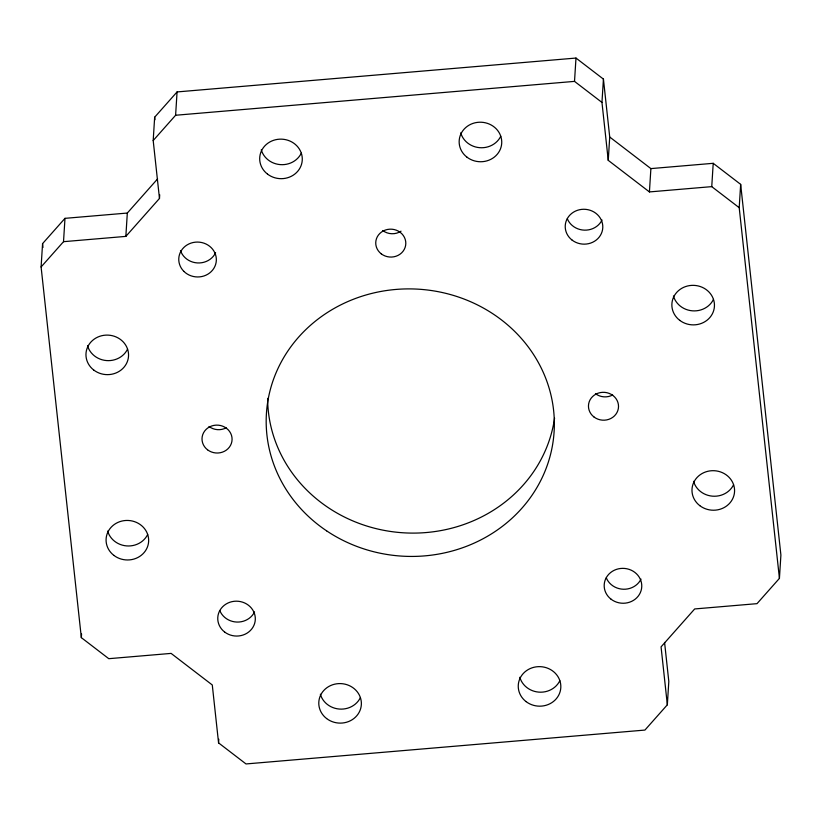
<?xml version="1.0" encoding="UTF-8"?>
<svg xmlns="http://www.w3.org/2000/svg" width="822" height="822" viewBox="0 0 822 822"><rect width="100%" height="100%" fill="white"/><g stroke="black" fill="none" stroke-linecap="round" stroke-linejoin="round"><path stroke-width="1.23" d="M664.577 642.434L668.81 681.459L667.341 704.793L644.931 730.07L246.014 763.946L218.57 742.893L212.282 684.973L171.11 653.398L108.781 658.689L81.337 637.636L41.1 266.955L42.569 243.631L64.989 218.344L127.318 213.052L157.577 178.919M41.1 266.955L63.52 241.678L64.989 218.344M81.337 637.636L81.563 633.957M63.52 241.678L125.848 236.387L127.318 213.052M125.848 236.387L159.478 198.451L153.19 140.541L154.659 117.207L177.069 91.93L575.986 58.054L603.43 79.107L609.719 137.027L608.249 160.352L649.421 191.927L711.749 186.635L739.204 207.689L779.431 578.369L757.011 603.656L694.682 608.948L661.063 646.873L667.341 704.793M159.478 198.451L159.704 194.773M153.19 140.541L175.61 115.255L177.069 91.93M218.57 742.893L218.796 739.214M608.249 160.352L601.961 102.431L574.516 81.378L575.986 58.054M601.961 102.431L603.43 79.107M649.421 191.927L650.89 168.602L609.719 137.027M711.749 186.635L713.219 163.311L650.89 168.602M739.204 207.689L740.663 184.364L713.219 163.311M779.431 578.369L780.9 555.045L740.663 184.364M175.61 115.255L574.516 81.378M154.659 117.207L154.926 119.724M42.569 243.631L42.98 247.453M713.465 299.413A21.31 19.769 3.6 0 1 692.278 310.819A21.31 19.769 3.6 0 1 673.444 295.982M640.996 579.12A18.803 17.447 3.6 0 1 623.292 589.24A18.803 17.447 3.6 0 1 606.287 577.845M254.543 611.938A18.803 17.447 3.6 0 1 236.839 622.059A18.803 17.447 3.6 0 1 219.834 610.654M215.6 252.775A18.803 17.447 3.6 0 1 197.321 262.927A18.803 17.447 3.6 0 1 180.48 250.525M602.023 220.029A18.803 17.447 3.6 0 1 584.308 230.15A18.803 17.447 3.6 0 1 567.314 218.744M733.584 484.754A21.31 19.769 3.6 0 1 712.397 496.159A21.31 19.769 3.6 0 1 693.562 481.322M500.752 136.267A21.31 19.769 3.6 0 1 479.565 147.672A21.31 19.769 3.6 0 1 460.731 132.845M226.204 427.8A15.043 13.953 3.6 0 1 209.004 426.474M401.033 231.188A15.043 13.953 3.6 0 1 382.733 230.52M127.554 349.155A21.31 19.769 3.6 0 1 106.377 360.56A21.31 19.769 3.6 0 1 87.543 345.733M360.385 697.642A21.31 19.769 3.6 0 1 339.209 709.047A21.31 19.769 3.6 0 1 320.364 694.21M554.573 418.121A144.127 133.729 3.6 0 1 402.431 532.738A144.127 133.729 3.6 0 1 267.643 398.393M559.844 680.708A21.31 19.769 3.6 0 1 538.667 692.114A21.31 19.769 3.6 0 1 519.823 677.277M301.294 153.2A21.31 19.769 3.6 0 1 280.117 164.606A21.31 19.769 3.6 0 1 261.273 149.779M147.672 534.495A21.31 19.769 3.6 0 1 126.496 545.9A21.31 19.769 3.6 0 1 107.661 531.074M612.647 394.992A15.043 13.953 3.6 0 1 595.447 393.656M224.642 632.026A18.803 17.447 3.6 0 0 255.077 621.586A18.803 17.447 3.6 0 0 229.872 602.249A18.803 17.447 3.6 0 0 224.642 632.026M611.085 599.217A18.803 17.447 3.6 0 0 641.53 588.768A18.803 17.447 3.6 0 0 616.315 569.43A18.803 17.447 3.6 0 0 611.085 599.217M183.912 271.404A18.803 17.447 3.6 0 0 215.57 264.643A18.803 17.447 3.6 0 0 193.17 242.511A18.803 17.447 3.6 0 0 183.912 271.404M572.112 240.116A18.803 17.447 3.6 0 0 602.557 229.677A18.803 17.447 3.6 0 0 577.342 210.34A18.803 17.447 3.6 0 0 572.112 240.116M593.977 416.98A15.043 13.953 3.6 0 0 618.329 408.626A15.043 13.953 3.6 0 0 598.159 393.163A15.043 13.953 3.6 0 0 593.977 416.98M699.799 505.653A21.31 19.769 3.6 0 0 734.303 493.817A21.31 19.769 3.6 0 0 705.728 471.9A21.31 19.769 3.6 0 0 699.799 505.653M267.52 174.11A21.31 19.769 3.6 0 0 302.013 162.273A21.31 19.769 3.6 0 0 273.438 140.357A21.31 19.769 3.6 0 0 267.52 174.11M207.534 449.798A15.043 13.953 3.6 0 0 231.886 441.445A15.043 13.953 3.6 0 0 211.716 425.971A15.043 13.953 3.6 0 0 207.534 449.798M381.264 253.844A15.043 13.953 3.6 0 0 405.616 245.49A15.043 13.953 3.6 0 0 385.446 230.016A15.043 13.953 3.6 0 0 381.264 253.844M679.691 320.313A21.31 19.769 3.6 0 0 714.184 308.476A21.31 19.769 3.6 0 0 685.61 286.559A21.31 19.769 3.6 0 0 679.691 320.313M326.611 530.848A144.127 133.729 3.6 0 0 553.689 436.718A144.127 133.729 3.6 0 0 350.491 300.431A144.127 133.729 3.6 0 0 326.611 530.848M326.611 718.551A21.31 19.769 3.6 0 0 361.105 706.704A21.31 19.769 3.6 0 0 332.53 684.798A21.31 19.769 3.6 0 0 326.611 718.551M526.07 701.608A21.31 19.769 3.6 0 0 560.563 689.771A21.31 19.769 3.6 0 0 531.988 667.854A21.31 19.769 3.6 0 0 526.07 701.608M113.898 555.405A21.31 19.769 3.6 0 0 148.392 543.568A21.31 19.769 3.6 0 0 119.827 521.651A21.31 19.769 3.6 0 0 113.898 555.405M93.78 370.064A21.31 19.769 3.6 0 0 128.283 358.228A21.31 19.769 3.6 0 0 99.709 336.311A21.31 19.769 3.6 0 0 93.78 370.064M466.978 157.177A21.31 19.769 3.6 0 0 501.471 145.34A21.31 19.769 3.6 0 0 472.897 123.423A21.31 19.769 3.6 0 0 466.978 157.177"/></g></svg>
